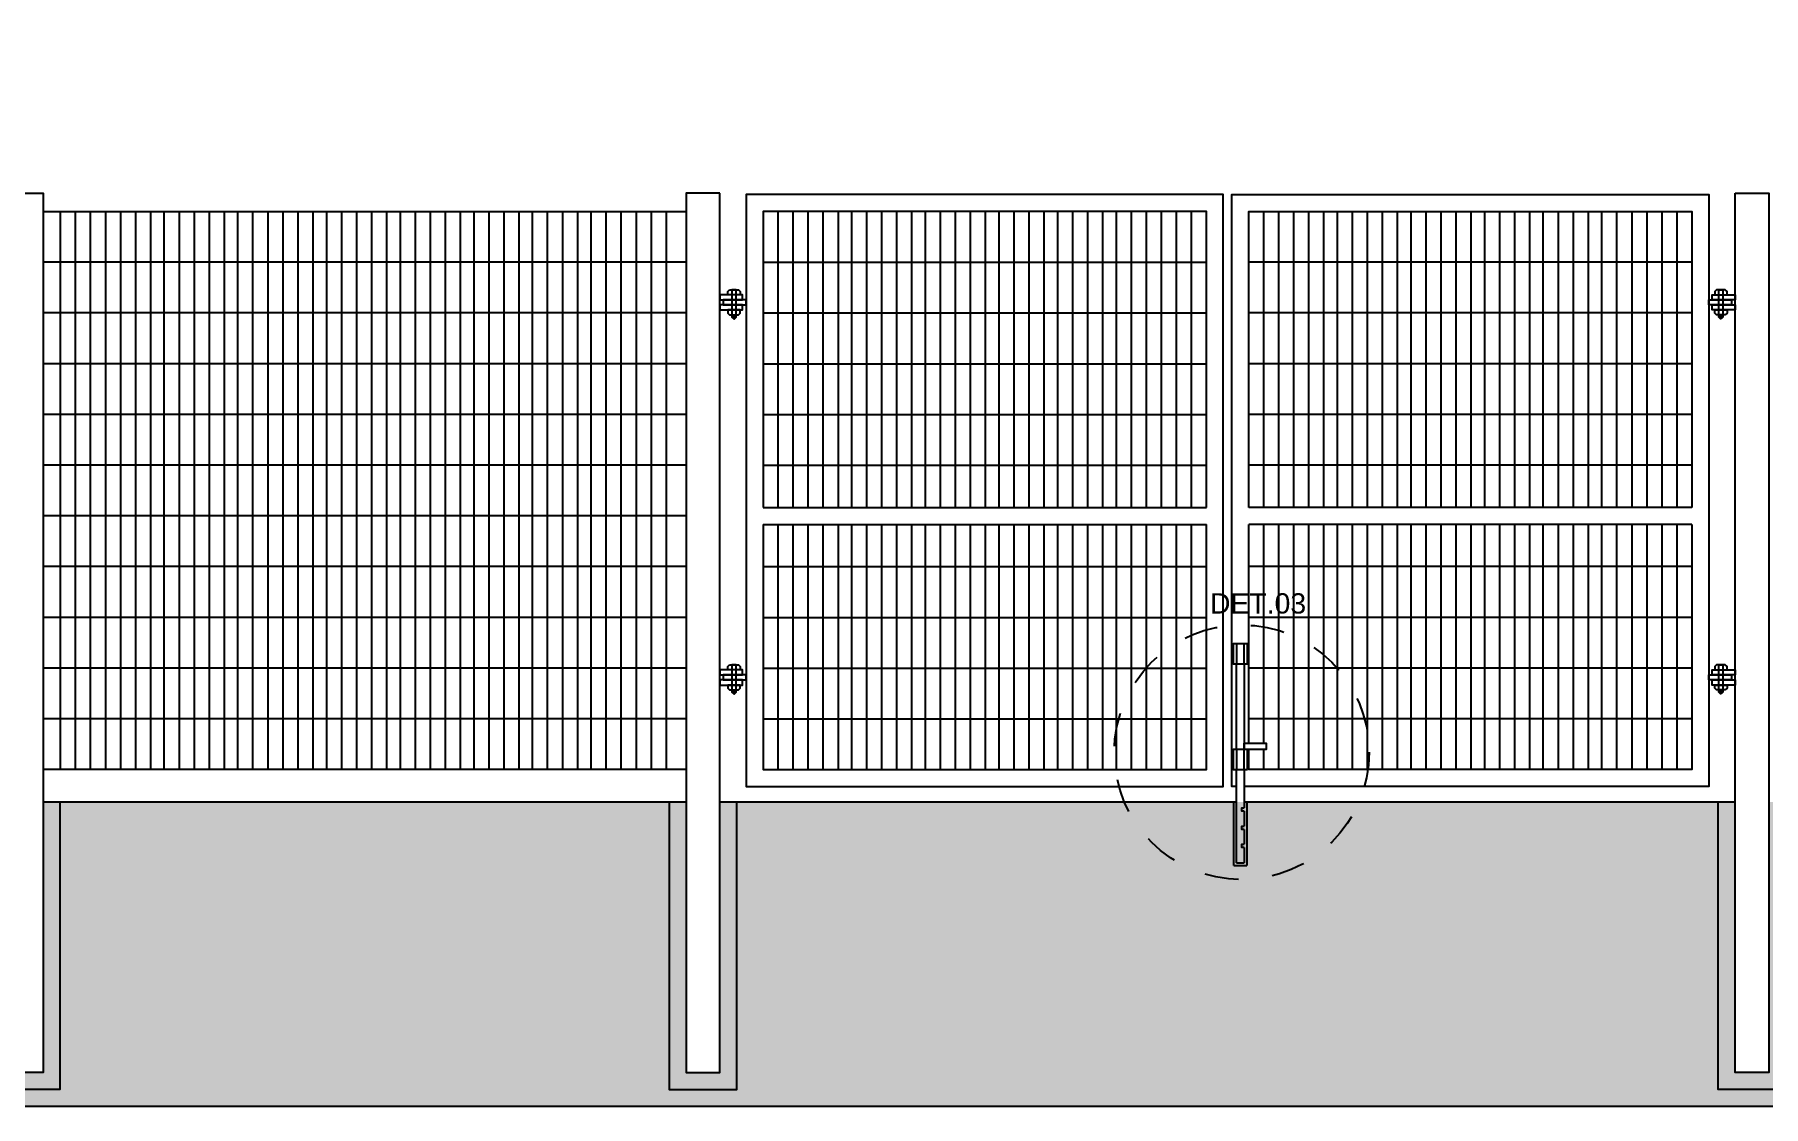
# Model space of a CAD drawing. Extents: x 257.2 to 349.4, y 13.2 to 90.5.
# Drawn here: x 291.44 to 296.55, y 28.71 to 31.88 of the extents above; entities that cross this region are included whole.
import ezdxf

# ---------------------------------------------------------------- set-up
doc = ezdxf.new("R2010")
doc.units = 0
doc.header["$LTSCALE"] = 0.005
doc.linetypes.add('DASHDOT', pattern=[25.4, 12.7, -6.35, 0, -6.35])
doc.layers.get('0').update_dxf_attribs({"linetype": 'CONTINUOUS'})
for name, color, linetype in [('01', 1, 'CONTINUOUS'), ('02', 2, 'CONTINUOUS'), ('A-ESQUADRIAS', 2, 'CONTINUOUS'), ('A-PAGINACAO', 9, 'CONTINUOUS'), ('AR-GLH', 252, 'CONTINUOUS'), ('ARQ-TXT-1_025', 6, 'CONTINUOUS'), ('PILAR_RECT', 6, 'CONTINUOUS'), ('PORTAL_VTA_PROX', 1, 'CONTINUOUS')]:
    doc.layers.add(name, color=color, linetype=linetype)
doc.styles.add('ESC-50-A20', font='arial.ttf', dxfattribs={"height": 0.1})

msp = doc.modelspace()

# ---------------------------------------------------------------- hatches: boundary and pattern name
at = {"layer": '02', "linetype": 'Continuous'}
h = msp.add_hatch(dxfattribs=at)
h.set_pattern_fill('AR-SAND', color=256, scale=0.001, angle=45)
h.set_pattern_definition([(82.5, (105.69376, -77.988683), (-0.035738135, 0.033475349), [0, -0.038608, 0, -0.04318, 0, -0.041275]), (52.5, (105.69376, -77.98868), (-0.018901093, 0.082473285), [0, -0.020828, 0, -0.034798, 0, -0.013335]), (12.5, (105.671668, -78.010774), (0.0558299826, 0.056033231), [0, -0.0127, 0, -0.04572, 0, -0.05969]), (2.5, (105.67167, -78.010774), (0.03822811, 0.069755078), [0, -0.00635, 0, -0.029972, 0, -0.03429])])
h.paths.add_polyline_path([(291.3641, 29.6087), (291.3141, 29.6087), (291.3141, 28.7587), (291.5141, 28.7587), (291.5141, 29.6087), (291.4641, 29.6087), (291.4641, 28.8087), (291.3641, 28.8087)])
h.paths.add_polyline_path([(293.3641, 29.6087), (293.3141, 29.6087), (293.3141, 28.7587), (293.5141, 28.7587), (293.5141, 29.6087), (293.4641, 29.6087), (293.4641, 28.8087), (293.3641, 28.8087)])
h.paths.add_polyline_path([(296.4641, 29.6087), (296.4141, 29.6087), (296.4141, 28.7587), (296.6141, 28.7587), (296.6141, 29.6087), (296.5641, 29.6087), (296.5641, 28.8087), (296.4641, 28.8087)])
h.paths.add_polyline_path([(298.4641, 29.6087), (298.4141, 29.6087), (298.4141, 28.7587), (298.6141, 28.7587), (298.6141, 29.6087), (298.5641, 29.6087), (298.5641, 28.8087), (298.4641, 28.8087)])
at = {"layer": 'A-PAGINACAO', "linetype": 'Continuous'}
h = msp.add_hatch(dxfattribs=at)
h.set_pattern_fill('EARTH', color=256, scale=0.02, angle=45)
h.set_pattern_definition([(45, (105.69376, -82.94615), (1e-17, 0.17960512), [0.127, -0.127]), (45, (105.66008, -82.91248), (1e-17, 0.17960512), [0.127, -0.127]), (45, (105.62641, -82.8788), (1e-17, 0.17960512), [0.127, -0.127]), (135, (105.62641, -82.85635), (-0.17960512, 1e-17), [0.127, -0.127]), (135, (105.66008, -82.82267), (-0.17960512, 1e-17), [0.127, -0.127]), (135, (105.69376, -82.789), (-0.17960512, 1e-17), [0.127, -0.127])])
h.paths.add_polyline_path([(292.1377, 67.8435), (292.367, 67.8435), (292.367, 67.9534), (292.1377, 67.9534)], flags=9)
h.paths.add_polyline_path([(294.9461, 62.4039), (295.1937, 62.4039), (295.1937, 62.8036), (294.9461, 62.8036)], flags=9)
h.paths.add_polyline_path([(295.3508, 62.4031), (295.5984, 62.4031), (295.5984, 62.8028), (295.3508, 62.8028)], flags=9)
h.paths.add_polyline_path([(289.4996, 66.4199), (289.7838, 66.4199), (289.7838, 66.5652), (289.4996, 66.5652)], flags=9)
h.paths.add_polyline_path([(294.8633, 56.4936), (295.111, 56.4936), (295.111, 56.8933), (294.8633, 56.8933)], flags=9)
h.paths.add_polyline_path([(291.6266, 58.3764), (292.5994, 58.3764), (292.5994, 58.7281), (291.6266, 58.7281)], flags=9)
h.paths.add_polyline_path([(292.0272, 58.0418), (292.2013, 58.0418), (292.2013, 58.3228), (292.0272, 58.3228)], flags=9)
h.paths.add_polyline_path([(289.5, 65.4049), (289.7906, 65.4049), (289.7906, 65.5477), (289.5, 65.5477)], flags=9)
h.paths.add_polyline_path([(289.689, 66.8437), (289.9732, 66.8437), (289.9732, 66.989), (289.689, 66.989)], flags=9)
h.paths.add_polyline_path([(291.8201, 70.1223), (292.0678, 70.1223), (292.0678, 70.5219), (291.8201, 70.5219)], flags=9)
h.paths.add_polyline_path([(291.7538, 69.8801), (292.2786, 69.8801), (292.2786, 70.0788), (291.7538, 70.0788)], flags=9)
h.paths.add_polyline_path([(292.2414, 71.769), (292.942, 71.769), (292.942, 71.9962), (292.2414, 71.9962)], flags=9)
h.paths.add_polyline_path([(290.8119, 71.768), (291.4846, 71.768), (291.4846, 71.9953), (290.8119, 71.9953)], flags=9)
h.paths.add_polyline_path([(286.5004, 64.6694), (286.5004, 65.5881), (286.2366, 65.5881), (286.2366, 64.6694)], flags=9)
h.paths.add_polyline_path([(286.564, 65.1665), (286.564, 65.0932), (286.8773, 65.0932), (286.8773, 65.1665)], flags=9)
h.paths.add_polyline_path([(294.5476, 69.9965), (295.4663, 69.9965), (295.4663, 70.2602), (294.5476, 70.2602)], flags=9)
h.paths.add_polyline_path([(295.0394, 69.9748), (294.9679, 69.9748), (294.9679, 69.656), (295.0394, 69.656)], flags=9)
h.paths.add_polyline_path([(294.5476, 55.2393), (295.4663, 55.2393), (295.4663, 55.503), (294.5476, 55.503)], flags=9)
h.paths.add_polyline_path([(295.0302, 55.8949), (294.9569, 55.8949), (294.9569, 55.5816), (295.0302, 55.5816)], flags=9)
h.paths.add_polyline_path([(292.7567, 64.0957), (293.0029, 64.0957), (293.0029, 64.2056), (292.7567, 64.2056)], flags=9)
h.paths.add_polyline_path([(292.7559, 65.4018), (293.0021, 65.4018), (293.0021, 65.5117), (292.7559, 65.5117)], flags=9)
h.paths.add_polyline_path([(294.1839, 65.9824), (294.4301, 65.9824), (294.4301, 66.0923), (294.1839, 66.0923)], flags=9)
h.paths.add_polyline_path([(295.4851, 65.9759), (295.7313, 65.9759), (295.7313, 66.0858), (295.4851, 66.0858)], flags=9)
h.paths.add_polyline_path([(296.911, 62.3224), (297.1572, 62.3224), (297.1572, 62.4323), (296.911, 62.4323)], flags=9)
h.paths.add_polyline_path([(290.6599, 61.4269), (290.9067, 61.4269), (290.9067, 61.5387), (290.6599, 61.5387)], flags=9)
h.paths.add_polyline_path([(290.3834, 68.0546), (290.6302, 68.0546), (290.6302, 68.1664), (290.3834, 68.1664)], flags=9)
h.paths.add_polyline_path([(293.746, 68.0547), (293.9928, 68.0547), (293.9928, 68.1664), (293.746, 68.1664)], flags=9)
h.paths.add_polyline_path([(295.921, 68.0547), (296.1678, 68.0547), (296.1678, 68.1664), (295.921, 68.1664)], flags=9)
h.paths.add_polyline_path([(298.9335, 68.0547), (299.1803, 68.0547), (299.1803, 68.1664), (298.9335, 68.1664)], flags=9)
h.paths.add_polyline_path([(302.9335, 68.0547), (303.1803, 68.0547), (303.1803, 68.1664), (302.9335, 68.1664)], flags=9)
h.paths.add_polyline_path([(298.9335, 61.4286), (299.1803, 61.4286), (299.1803, 61.5403), (298.9335, 61.5403)], flags=9)
h.paths.add_polyline_path([(302.9335, 61.4286), (303.1803, 61.4286), (303.1803, 61.5403), (302.9335, 61.5403)], flags=9)
h.paths.add_polyline_path([(287.7821, 68.7511), (289.2766, 68.7511), (289.2766, 68.9205), (287.7821, 68.9205)], flags=9)
h.paths.add_polyline_path([(295.8027, 61.7904), (296.9188, 61.7904), (296.9188, 61.9599), (295.8027, 61.9599)], flags=9)
h.paths.add_polyline_path([(304.6533, 60.6546), (306.1479, 60.6546), (306.1479, 60.824), (304.6533, 60.824)], flags=9)
h.paths.add_polyline_path([(291.9051, 57.7465), (292.324, 57.7465), (292.324, 57.9452), (291.9051, 57.9452)], flags=9)
h.paths.add_polyline_path([(292.5274, 59.814), (293.0521, 59.814), (293.0521, 60.0127), (292.5274, 60.0127)], flags=9)
h.paths.add_polyline_path([(294.8085, 56.2525), (295.3333, 56.2525), (295.3333, 56.4512), (294.8085, 56.4512)], flags=9)
h.paths.add_polyline_path([(295.8041, 65.311), (296.9202, 65.311), (296.9202, 65.4804), (295.8041, 65.4804)], flags=9)
h.paths.add_polyline_path([(294.5716, 62.4031), (294.8193, 62.4031), (294.8193, 62.8028), (294.5716, 62.8028)], flags=9)
h.paths.add_polyline_path([(294.8183, 62.9959), (295.343, 62.9959), (295.343, 63.1945), (294.8183, 63.1945)], flags=9)
h.paths.add_polyline_path([(294.1302, 63.1589), (296.1761, 63.1589), (296.1761, 63.7958), (294.1302, 63.7958)], flags=9)
h.paths.add_polyline_path([(294.5142, 66.1485), (294.7618, 66.1485), (294.7618, 66.5482), (294.5142, 66.5482)], flags=9)
h.paths.add_polyline_path([(294.137, 66.1204), (294.3847, 66.1204), (294.3847, 66.5201), (294.137, 66.5201)], flags=9)
h.paths.add_polyline_path([(293.7593, 66.1524), (294.007, 66.1524), (294.007, 66.5521), (293.7593, 66.5521)], flags=9)
h.paths.add_polyline_path([(293.8721, 66.6649), (294.3968, 66.6649), (294.3968, 66.8636), (293.8721, 66.8636)], flags=9)
h.paths.add_polyline_path([(293.0076, 66.8549), (294.2852, 66.8549), (294.2852, 67.4918), (293.0076, 67.4918)], flags=9)
h.paths.add_polyline_path([(296.0551, 66.1485), (296.3028, 66.1485), (296.3028, 66.5482), (296.0551, 66.5482)], flags=9)
h.paths.add_polyline_path([(295.6814, 66.1204), (295.929, 66.1204), (295.929, 66.5201), (295.6814, 66.5201)], flags=9)
h.paths.add_polyline_path([(295.3003, 66.1524), (295.5479, 66.1524), (295.5479, 66.5521), (295.3003, 66.5521)], flags=9)
h.paths.add_polyline_path([(295.6396, 66.661), (296.1643, 66.661), (296.1643, 66.8597), (295.6396, 66.8597)], flags=9)
h.paths.add_polyline_path([(295.5783, 66.7963), (297.0414, 66.7963), (297.0414, 67.4331), (295.5783, 67.4331)], flags=9)
h.paths.add_polyline_path([(291.1228, 62.4115), (291.3704, 62.4115), (291.3704, 62.8112), (291.1228, 62.8112)], flags=9)
h.paths.add_polyline_path([(290.7275, 62.3834), (290.9751, 62.3834), (290.9751, 62.7831), (290.7275, 62.7831)], flags=9)
h.paths.add_polyline_path([(290.3645, 62.4154), (290.6121, 62.4154), (290.6121, 62.8151), (290.3645, 62.8151)], flags=9)
h.paths.add_polyline_path([(290.6112, 63.0082), (291.1359, 63.0082), (291.1359, 63.2069), (290.6112, 63.2069)], flags=9)
h.paths.add_polyline_path([(290.0037, 63.1939), (292.0764, 63.1939), (292.0764, 63.8308), (290.0037, 63.8308)], flags=9)
h.paths.add_polyline_path([(291.229, 65.641), (291.4767, 65.641), (291.4767, 66.0407), (291.229, 66.0407)], flags=9)
h.paths.add_polyline_path([(290.8635, 65.6129), (291.1112, 65.6129), (291.1112, 66.0126), (290.8635, 66.0126)], flags=9)
h.paths.add_polyline_path([(290.4824, 65.6449), (290.73, 65.6449), (290.73, 66.0446), (290.4824, 66.0446)], flags=9)
h.paths.add_polyline_path([(290.7257, 66.2377), (291.2504, 66.2377), (291.2504, 66.4364), (290.7257, 66.4364)], flags=9)
h.paths.add_polyline_path([(290.3783, 66.4543), (291.5369, 66.4543), (291.5369, 67.0911), (290.3783, 67.0911)], flags=9)
h.paths.add_polyline_path([(301.1406, 64.4272), (301.3882, 64.4272), (301.3882, 64.8268), (301.1406, 64.8268)], flags=9)
h.paths.add_polyline_path([(300.7453, 64.3991), (300.9929, 64.3991), (300.9929, 64.7987), (300.7453, 64.7987)], flags=9)
h.paths.add_polyline_path([(300.3823, 64.4311), (300.6299, 64.4311), (300.6299, 64.8307), (300.3823, 64.8307)], flags=9)
h.paths.add_polyline_path([(300.629, 65.0238), (301.1537, 65.0238), (301.1537, 65.2225), (300.629, 65.2225)], flags=9)
h.paths.add_polyline_path([(299.9485, 65.227), (301.7304, 65.227), (301.7304, 65.8639), (299.9485, 65.8639)], flags=9)
h.paths.add_polyline_path([(270.2571, 72.0259), (271.9379, 72.0259), (271.9379, 72.1501), (270.2571, 72.1501)], flags=9)
h.paths.add_polyline_path([(270.4534, 37.742), (272.1342, 37.742), (272.1342, 37.8662), (270.4534, 37.8662)], flags=9)
h.paths.add_polyline_path([(285.6012, 55.8678), (288.6131, 55.8678), (288.6131, 56.1006), (285.6012, 56.1006)], flags=9)
h.paths.add_polyline_path([(287.0162, 63.9433), (286.8726, 63.9433), (286.8726, 64.1494), (287.0162, 64.1494)], flags=9)
h.paths.add_polyline_path([(306.8755, 63.9689), (307.0306, 63.9689), (307.0306, 64.1914), (306.8755, 64.1914)], flags=9)
h.paths.add_polyline_path([(295.9996, 69.4627), (296.1428, 69.4627), (296.1428, 69.6687), (295.9996, 69.6687)], flags=9)
h.paths.add_polyline_path([(295.9996, 58.2295), (296.1428, 58.2295), (296.1428, 58.4356), (295.9996, 58.4356)], flags=9)
h.paths.add_polyline_path([(301.0872, 69.6575), (301.2381, 69.6575), (301.2381, 69.4515), (301.0872, 69.4515)], flags=9)
h.paths.add_polyline_path([(301.0872, 60.0069), (301.2381, 60.0069), (301.2381, 60.213), (301.0872, 60.213)], flags=9)
h.paths.add_polyline_path([(294.9324, 59.3696), (294.9324, 59.8088), (294.8198, 59.8088), (294.8198, 59.3696)], flags=9)
h.paths.add_polyline_path([(295.8027, 60.3404), (296.9188, 60.3404), (296.9188, 60.5099), (295.8027, 60.5099)], flags=9)
h.paths.add_polyline_path([(294.1581, 64.501), (295.6539, 64.501), (295.6539, 64.6742), (294.1581, 64.6742)], flags=9)
h.paths.add_polyline_path([(305.3474, 68.4382), (305.9203, 68.4382), (305.9203, 68.5849), (305.3474, 68.5849)], flags=9)
h.paths.add_polyline_path([(288.0927, 61.0976), (288.6656, 61.0976), (288.6656, 61.2443), (288.0927, 61.2443)], flags=9)
h.paths.add_polyline_path([(290.3852, 29.6087), (290.3852, 28.7087), (299.5786, 28.7087), (299.5786, 29.6087), (298.6141, 29.6087), (298.6141, 28.7587), (298.4141, 28.7587), (298.4141, 29.6087), (296.6141, 29.6087), (296.6141, 28.7587), (296.4141, 28.7587), (296.4141, 29.6087), (293.5141, 29.6087), (293.5141, 28.7587), (293.3141, 28.7587), (293.3141, 29.6087), (291.5141, 29.6087), (291.5141, 28.7587), (291.3141, 28.7587), (291.3141, 29.6087)])

# ---------------------------------------------------------------- linework, layer by layer
at = {"color": 3}
for p, q in [((293.5916, 30.4797), (294.9017, 30.4797)), ((296.3366, 30.4797), (295.0267, 30.4797)), ((293.5916, 30.4297), (294.9017, 30.4297)), ((295.0801, 30.4297), (295.0267, 30.4297)), ((296.3366, 30.4297), (295.0801, 30.4297))]:
    msp.add_line(p, q, dxfattribs=at)
for points in [[(291.3641, 31.4087), (291.4641, 31.4087), (291.4641, 29.6087), (291.4641, 28.8087), (291.3641, 28.8087), (291.3641, 31.4087)], [(293.4641, 31.4087), (293.3641, 31.4087), (293.3641, 29.6087), (293.3641, 28.8087), (293.4641, 28.8087), (293.4641, 31.4087)], [(294.9517, 30.4659), (294.9517, 31.4047), (293.5416, 31.4047), (293.5416, 29.6547), (294.9517, 29.6547), (294.9517, 30.4659)], [(294.9767, 30.4659), (294.9767, 31.4047), (296.3866, 31.4047), (296.3866, 29.6547), (295.0134, 29.6547)], [(296.4641, 31.4087), (296.5641, 31.4087), (296.5641, 29.6087), (296.5641, 28.8087), (296.4641, 28.8087), (296.4641, 31.4087)], [(294.9017, 30.4797), (294.9017, 31.3547), (293.5916, 31.3547), (293.5916, 30.4797)], [(295.0267, 30.4797), (295.0267, 31.3547), (296.3366, 31.3547), (296.3366, 30.4797)], [(294.9767, 30.0766), (294.9767, 30.4659)], [(293.5916, 30.4297), (293.5916, 29.7047), (294.9017, 29.7047), (294.9017, 30.4297)], [(296.3366, 30.4297), (296.3366, 29.7047), (295.0267, 29.7047), (295.0267, 29.7645)], [(295.0267, 29.7825), (295.0267, 30.4297)], [(294.9909, 29.6547), (294.9767, 29.6547), (294.9767, 30.0766)]]:
    msp.add_lwpolyline(points, dxfattribs=at)
at = {"layer": '01', "color": 10, "linetype": 'DASHDOT', "ltscale": 0.15}
msp.add_circle((295.006, 29.756), 0.3764, dxfattribs=at)
at = {"layer": 'A-ESQUADRIAS', "linetype": 'Continuous'}
for p, q in [((294.9909, 30.0769), (294.9909, 30.0171)), ((295.0134, 30.0171), (295.0134, 30.0769)), ((294.9909, 29.7645), (294.9909, 30.0171)), ((295.0134, 30.0171), (295.0134, 29.7645)), ((294.9909, 29.7645), (294.9909, 29.7047)), ((295.0134, 29.7047), (295.0134, 29.7645)), ((294.9909, 29.4289), (294.9909, 29.7047)), ((295.0134, 29.7047), (295.0134, 29.5912)), ((295.0134, 29.5814), (295.0134, 29.5378)), ((295.0134, 29.528), (295.0134, 29.4844)), ((294.9909, 29.4289), (295.0134, 29.4289)), ((295.0134, 29.4746), (295.0134, 29.4289))]:
    msp.add_line(p, q, dxfattribs=at)
for points in [[(293.4929, 31.1233), (293.5189, 31.1233), (293.5239, 31.1183), (293.5239, 31.1087), (293.4879, 31.1087), (293.4879, 31.1183)], [(296.4352, 31.1233), (296.4092, 31.1233), (296.4042, 31.1183), (296.4042, 31.1087), (296.4402, 31.1087), (296.4402, 31.1183)], [(293.4641, 31.0938), (293.5314, 31.0938), (293.5314, 31.1087), (293.4641, 31.1087)], [(293.4641, 31.0639), (293.5314, 31.0639), (293.5314, 31.0788), (293.4641, 31.0788)], [(293.4743, 31.0788), (293.5416, 31.0788), (293.5416, 31.0938), (293.4743, 31.0938)], [(293.4929, 31.0493), (293.5189, 31.0493), (293.5239, 31.0543), (293.5239, 31.0639), (293.4879, 31.0639), (293.4879, 31.0543)], [(296.4539, 31.0788), (296.3866, 31.0788), (296.3866, 31.0938), (296.4539, 31.0938)], [(296.4641, 31.0938), (296.3967, 31.0938), (296.3967, 31.1087), (296.4641, 31.1087)], [(296.4641, 31.0639), (296.3967, 31.0639), (296.3967, 31.0788), (296.4641, 31.0788)], [(296.4352, 31.0493), (296.4092, 31.0493), (296.4042, 31.0543), (296.4042, 31.0639), (296.4402, 31.0639), (296.4402, 31.0543)], [(295.0234, 30.0171), (295.0234, 30.0769), (294.9809, 30.0769), (294.9809, 30.0171)], [(293.4641, 29.9846), (293.5314, 29.9846), (293.5314, 29.9995), (293.4641, 29.9995)], [(293.4929, 30.0141), (293.5189, 30.0141), (293.5239, 30.0091), (293.5239, 29.9995), (293.4879, 29.9995), (293.4879, 30.0091)], [(296.4641, 29.9846), (296.3967, 29.9846), (296.3967, 29.9995), (296.4641, 29.9995)], [(296.4352, 30.0141), (296.4092, 30.0141), (296.4042, 30.0091), (296.4042, 29.9995), (296.4402, 29.9995), (296.4402, 30.0091)], [(293.4641, 29.9547), (293.5314, 29.9547), (293.5314, 29.9696), (293.4641, 29.9696)], [(293.4743, 29.9696), (293.5416, 29.9696), (293.5416, 29.9846), (293.4743, 29.9846)], [(293.4929, 29.9401), (293.5189, 29.9401), (293.5239, 29.9451), (293.5239, 29.9547), (293.4879, 29.9547), (293.4879, 29.9451)], [(296.4539, 29.9696), (296.3866, 29.9696), (296.3866, 29.9846), (296.4539, 29.9846)], [(296.4641, 29.9547), (296.3967, 29.9547), (296.3967, 29.9696), (296.4641, 29.9696)], [(296.4352, 29.9401), (296.4092, 29.9401), (296.4042, 29.9451), (296.4042, 29.9547), (296.4402, 29.9547), (296.4402, 29.9451)], [(295.0234, 29.7047), (295.0234, 29.7645), (294.9809, 29.7645), (294.9809, 29.7047)], [(295.0134, 29.7645), (295.0134, 29.7825), (295.0786, 29.7825), (295.0786, 29.7645)]]:
    msp.add_lwpolyline(points, close=True, dxfattribs=at)
for points in [[(295.0134, 29.5814), (295.0065, 29.5814), (295.0065, 29.5912), (295.0134, 29.5912)], [(295.0134, 29.528), (295.0065, 29.528), (295.0065, 29.5378), (295.0134, 29.5378)], [(295.0134, 29.4746), (295.0065, 29.4746), (295.0065, 29.4844), (295.0134, 29.4844)]]:
    msp.add_lwpolyline(points, dxfattribs=at)
at = {"layer": 'A-PAGINACAO', "linetype": 'Continuous'}
for p, q in [((294.9829, 29.4209), (294.9829, 29.6087)), ((295.0214, 29.6087), (295.0214, 29.4209)), ((294.9829, 29.4209), (295.0214, 29.4209))]:
    msp.add_line(p, q, dxfattribs=at)
for points in [[(293.3141, 29.6087), (293.3141, 28.7587), (293.5141, 28.7587), (293.5141, 29.6087)], [(296.6141, 29.6087), (296.6141, 28.7587), (296.4141, 28.7587), (296.4141, 29.6087)]]:
    msp.add_lwpolyline(points, dxfattribs=at)
at = {"layer": 'AR-GLH', "linetype": 'Continuous'}
for points in [[(291.5141, 29.6087), (291.5141, 28.7587), (291.3141, 28.7587), (291.3141, 29.6087)], [(293.3141, 29.6087), (293.3141, 28.7587), (293.5141, 28.7587), (293.5141, 29.6087)]]:
    msp.add_lwpolyline(points, dxfattribs=at)
at = {"layer": 'PILAR_RECT'}
for p, q in [((293.3641, 29.6087), (291.4641, 29.6087)), ((294.9909, 29.6087), (293.4641, 29.6087)), ((296.4641, 29.6087), (295.0134, 29.6087)), ((299.5786, 28.7087), (290.3852, 28.7087))]:
    msp.add_line(p, q, dxfattribs=at)
at = {"layer": 'PORTAL_VTA_PROX'}
for p, q in [((291.4641, 31.3547), (293.3641, 31.3547)), ((291.5148, 31.3547), (291.5148, 29.7047)), ((291.5592, 31.3547), (291.5592, 29.7047)), ((291.6037, 31.3547), (291.6037, 29.7047)), ((291.6482, 31.3547), (291.6482, 29.7047)), ((291.6927, 31.3547), (291.6927, 29.7047)), ((291.7371, 31.3547), (291.7371, 29.7047)), ((291.7816, 31.3547), (291.7816, 29.7047)), ((291.8214, 31.3547), (291.8214, 29.7047)), ((291.8659, 31.3547), (291.8659, 29.7047)), ((291.9103, 31.3547), (291.9103, 29.7047)), ((291.9548, 31.3547), (291.9548, 29.7047)), ((291.9993, 31.3547), (291.9993, 29.7047)), ((292.0391, 31.3547), (292.0391, 29.7047)), ((292.0835, 31.3547), (292.0835, 29.7047)), ((292.128, 31.3547), (292.128, 29.7047)), ((292.1725, 31.3547), (292.1725, 29.7047)), ((292.2169, 31.3547), (292.2169, 29.7047)), ((292.2614, 31.3547), (292.2614, 29.7047)), ((292.3012, 31.3547), (292.3012, 29.7047)), ((292.3457, 31.3547), (292.3457, 29.7047)), ((292.3902, 31.3547), (292.3902, 29.7047)), ((292.4346, 31.3547), (292.4346, 29.7047)), ((292.4791, 31.3547), (292.4791, 29.7047)), ((292.5189, 31.3547), (292.5189, 29.7047)), ((292.5634, 31.3547), (292.5634, 29.7047)), ((292.6078, 31.3547), (292.6078, 29.7047)), ((292.6523, 31.3547), (292.6523, 29.7047)), ((292.6968, 31.3547), (292.6968, 29.7047)), ((292.7366, 31.3547), (292.7366, 29.7047)), ((292.781, 31.3547), (292.781, 29.7047)), ((292.8255, 31.3547), (292.8255, 29.7047)), ((292.87, 31.3547), (292.87, 29.7047)), ((292.9098, 31.3547), (292.9098, 29.7047)), ((292.9542, 31.3547), (292.9542, 29.7047)), ((292.9987, 31.3547), (292.9987, 29.7047)), ((293.0432, 31.3547), (293.0432, 29.7047)), ((293.083, 31.3547), (293.083, 29.7047)), ((293.1274, 31.3547), (293.1274, 29.7047)), ((293.1719, 31.3547), (293.1719, 29.7047)), ((293.2164, 31.3547), (293.2164, 29.7047)), ((293.2609, 31.3547), (293.2609, 29.7047)), ((293.3053, 31.3547), (293.3053, 29.7047)), ((293.6353, 31.3547), (293.6353, 30.4797)), ((293.6797, 31.3547), (293.6797, 30.4797)), ((293.7242, 31.3547), (293.7242, 30.4797)), ((293.7687, 31.3547), (293.7687, 30.4797)), ((293.8132, 31.3547), (293.8132, 30.4797)), ((293.853, 31.3547), (293.853, 30.4797)), ((293.8974, 31.3547), (293.8974, 30.4797)), ((293.9419, 31.3547), (293.9419, 30.4797)), ((293.9864, 31.3547), (293.9864, 30.4797)), ((294.0308, 31.3547), (294.0308, 30.4797)), ((294.0706, 31.3547), (294.0706, 30.4797)), ((294.1151, 31.3547), (294.1151, 30.4797)), ((294.1596, 31.3547), (294.1596, 30.4797)), ((294.204, 31.3547), (294.204, 30.4797)), ((294.2485, 31.3547), (294.2485, 30.4797)), ((294.2883, 31.3547), (294.2883, 30.4797)), ((294.3328, 31.3547), (294.3328, 30.4797)), ((294.3772, 31.3547), (294.3772, 30.4797)), ((294.4217, 31.3547), (294.4217, 30.4797)), ((294.4615, 31.3547), (294.4615, 30.4797)), ((294.506, 31.3547), (294.506, 30.4797)), ((294.5505, 31.3547), (294.5505, 30.4797)), ((294.5949, 31.3547), (294.5949, 30.4797)), ((294.6347, 31.3547), (294.6347, 30.4797)), ((294.6792, 31.3547), (294.6792, 30.4797)), ((294.7237, 31.3547), (294.7237, 30.4797)), ((294.7681, 31.3547), (294.7681, 30.4797)), ((294.8126, 31.3547), (294.8126, 30.4797)), ((294.8571, 31.3547), (294.8571, 30.4797)), ((295.0702, 31.3547), (295.0702, 30.4797)), ((295.1146, 31.3547), (295.1146, 30.4797)), ((295.1591, 31.3547), (295.1591, 30.4797)), ((295.2036, 31.3547), (295.2036, 30.4797)), ((295.2481, 31.3547), (295.2481, 30.4797)), ((295.2879, 31.3547), (295.2879, 30.4797)), ((295.3323, 31.3547), (295.3323, 30.4797)), ((295.3768, 31.3547), (295.3768, 30.4797)), ((295.4213, 31.3547), (295.4213, 30.4797)), ((295.4657, 31.3547), (295.4657, 30.4797)), ((295.5055, 31.3547), (295.5055, 30.4797)), ((295.55, 31.3547), (295.55, 30.4797)), ((295.5945, 31.3547), (295.5945, 30.4797)), ((295.6389, 31.3547), (295.6389, 30.4797)), ((295.6834, 31.3547), (295.6834, 30.4797)), ((295.7232, 31.3547), (295.7232, 30.4797)), ((295.7677, 31.3547), (295.7677, 30.4797)), ((295.8121, 31.3547), (295.8121, 30.4797)), ((295.8566, 31.3547), (295.8566, 30.4797)), ((295.8964, 31.3547), (295.8964, 30.4797)), ((295.9409, 31.3547), (295.9409, 30.4797)), ((295.9854, 31.3547), (295.9854, 30.4797)), ((296.0298, 31.3547), (296.0298, 30.4797)), ((296.0696, 31.3547), (296.0696, 30.4797)), ((296.1141, 31.3547), (296.1141, 30.4797)), ((296.1586, 31.3547), (296.1586, 30.4797)), ((296.203, 31.3547), (296.203, 30.4797)), ((296.2475, 31.3547), (296.2475, 30.4797)), ((296.292, 31.3547), (296.292, 30.4797)), ((293.3641, 31.2047), (291.4641, 31.2047)), ((293.5916, 31.2047), (294.9017, 31.2047)), ((296.3366, 31.2047), (295.0267, 31.2047)), ((293.3641, 31.0547), (291.4641, 31.0547)), ((293.4999, 31.0481), (293.5124, 31.0481)), ((293.4999, 31.0461), (293.5124, 31.0461)), ((293.4999, 31.0443), (293.5124, 31.0443)), ((293.4999, 31.0426), (293.5124, 31.0426)), ((293.5916, 31.0547), (294.9017, 31.0547)), ((296.3366, 31.0547), (295.0267, 31.0547)), ((296.4283, 31.0481), (296.4157, 31.0481)), ((296.4283, 31.0461), (296.4157, 31.0461)), ((296.4283, 31.0443), (296.4157, 31.0443)), ((296.4283, 31.0426), (296.4157, 31.0426)), ((293.3641, 30.9047), (291.4641, 30.9047)), ((293.5916, 30.9047), (294.9017, 30.9047)), ((296.3366, 30.9047), (295.0267, 30.9047)), ((293.3641, 30.7547), (291.4641, 30.7547)), ((293.5916, 30.7547), (294.9017, 30.7547)), ((296.3366, 30.7547), (295.0267, 30.7547)), ((293.3641, 30.6047), (291.4641, 30.6047)), ((293.5916, 30.6047), (294.9017, 30.6047)), ((296.3366, 30.6047), (295.0267, 30.6047)), ((293.3641, 30.4547), (291.4641, 30.4547)), ((293.6353, 30.4297), (293.6353, 29.7047)), ((293.6797, 30.4297), (293.6797, 29.7047)), ((293.7242, 30.4297), (293.7242, 29.7047)), ((293.7687, 30.4297), (293.7687, 29.7047)), ((293.8132, 30.4297), (293.8132, 29.7047)), ((293.853, 30.4297), (293.853, 29.7047)), ((293.8974, 30.4297), (293.8974, 29.7047)), ((293.9419, 30.4297), (293.9419, 29.7047)), ((293.9864, 30.4297), (293.9864, 29.7047)), ((294.0308, 30.4297), (294.0308, 29.7047)), ((294.0706, 30.4297), (294.0706, 29.7047)), ((294.1151, 30.4297), (294.1151, 29.7047)), ((294.1596, 30.4297), (294.1596, 29.7047)), ((294.204, 30.4297), (294.204, 29.7047)), ((294.2485, 30.4297), (294.2485, 29.7047)), ((294.2883, 30.4297), (294.2883, 29.7047)), ((294.3328, 30.4297), (294.3328, 29.7047)), ((294.3772, 30.4297), (294.3772, 29.7047)), ((294.4217, 30.4297), (294.4217, 29.7047)), ((294.4615, 30.4297), (294.4615, 29.7047)), ((294.506, 30.4297), (294.506, 29.7047)), ((294.5505, 30.4297), (294.5505, 29.7047)), ((294.5949, 30.4297), (294.5949, 29.7047)), ((294.6347, 30.4297), (294.6347, 29.7047)), ((294.6792, 30.4297), (294.6792, 29.7047)), ((294.7237, 30.4297), (294.7237, 29.7047)), ((294.7681, 30.4297), (294.7681, 29.7047)), ((294.8126, 30.4297), (294.8126, 29.7047)), ((294.8571, 30.4297), (294.8571, 29.7047)), ((295.0702, 30.4297), (295.0702, 29.7825)), ((295.1146, 30.4297), (295.1146, 29.7047)), ((295.1591, 30.4297), (295.1591, 29.7047)), ((295.2036, 30.4297), (295.2036, 29.7047)), ((295.2481, 30.4297), (295.2481, 29.7047)), ((295.2879, 30.4297), (295.2879, 29.7047)), ((295.3323, 30.4297), (295.3323, 29.7047)), ((295.3768, 30.4297), (295.3768, 29.7047)), ((295.4213, 30.4297), (295.4213, 29.7047)), ((295.4657, 30.4297), (295.4657, 29.7047)), ((295.5055, 30.4297), (295.5055, 29.7047)), ((295.55, 30.4297), (295.55, 29.7047)), ((295.5945, 30.4297), (295.5945, 29.7047)), ((295.6389, 30.4297), (295.6389, 29.7047)), ((295.6834, 30.4297), (295.6834, 29.7047)), ((295.7232, 30.4297), (295.7232, 29.7047)), ((295.7677, 30.4297), (295.7677, 29.7047)), ((295.8121, 30.4297), (295.8121, 29.7047)), ((295.8566, 30.4297), (295.8566, 29.7047)), ((295.8964, 30.4297), (295.8964, 29.7047)), ((295.9409, 30.4297), (295.9409, 29.7047)), ((295.9854, 30.4297), (295.9854, 29.7047)), ((296.0298, 30.4297), (296.0298, 29.7047)), ((296.0696, 30.4297), (296.0696, 29.7047)), ((296.1141, 30.4297), (296.1141, 29.7047)), ((296.1586, 30.4297), (296.1586, 29.7047)), ((296.203, 30.4297), (296.203, 29.7047)), ((296.2475, 30.4297), (296.2475, 29.7047)), ((296.292, 30.4297), (296.292, 29.7047)), ((293.3641, 30.3047), (291.4641, 30.3047)), ((293.5916, 30.3047), (294.9017, 30.3047)), ((296.3366, 30.3047), (295.0267, 30.3047)), ((293.3641, 30.1547), (291.4641, 30.1547)), ((293.5916, 30.1547), (294.9017, 30.1547)), ((296.3366, 30.1547), (295.0267, 30.1547)), ((293.3641, 30.0047), (291.4641, 30.0047)), ((293.5916, 30.0047), (294.9017, 30.0047)), ((296.3366, 30.0047), (295.0267, 30.0047)), ((293.4999, 29.9389), (293.5124, 29.9389)), ((296.4283, 29.9389), (296.4157, 29.9389)), ((293.4999, 29.9369), (293.5124, 29.9369)), ((293.4999, 29.935), (293.5124, 29.935)), ((293.4999, 29.9334), (293.5124, 29.9334)), ((296.4283, 29.9369), (296.4157, 29.9369)), ((296.4283, 29.935), (296.4157, 29.935)), ((296.4283, 29.9334), (296.4157, 29.9334)), ((293.3641, 29.8547), (291.4641, 29.8547)), ((293.5916, 29.8547), (294.9017, 29.8547)), ((296.3366, 29.8547), (295.0267, 29.8547)), ((295.0702, 29.7645), (295.0702, 29.7047)), ((293.3641, 29.7047), (291.4641, 29.7047))]:
    msp.add_line(p, q, dxfattribs=at)
for points in [[(293.5049, 31.0376), (293.5074, 31.0376), (293.5124, 31.0426), (293.5124, 31.1233), (293.4999, 31.1233), (293.4999, 31.0426)], [(296.4233, 31.0376), (296.4207, 31.0376), (296.4157, 31.0426), (296.4157, 31.1233), (296.4283, 31.1233), (296.4283, 31.0426)], [(293.5049, 29.9284), (293.5074, 29.9284), (293.5124, 29.9334), (293.5124, 30.0141), (293.4999, 30.0141), (293.4999, 29.9334)], [(296.4233, 29.9284), (296.4207, 29.9284), (296.4157, 29.9334), (296.4157, 30.0141), (296.4283, 30.0141), (296.4283, 29.9334)]]:
    msp.add_lwpolyline(points, close=True, dxfattribs=at)

# ---------------------------------------------------------------- texts
at = {"layer": 'ARQ-TXT-1_025', "color": 3, "insert": (294.0226, 30.1652, 0.0016), "char_height": 0.06, "width": 1.163625, "attachment_point": 7, "style": 'ESC-50-A20'}
msp.add_mtext('\\pi0.88974;DET.03', dxfattribs=at)

doc.saveas('drawing.dxf')
